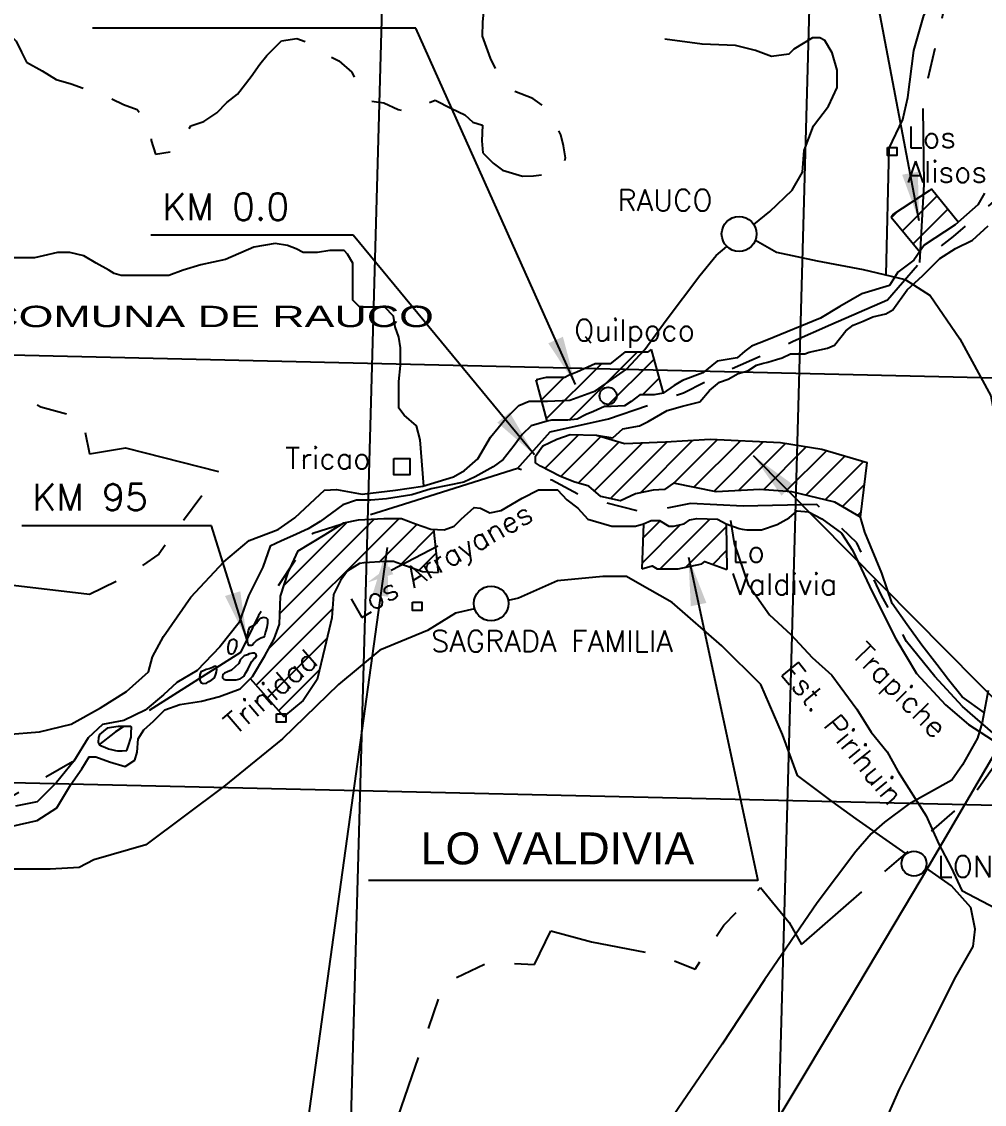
# Model space of a CAD drawing. Extents: x -178 to 82, y -263 to -69.
# Drawn here: x -66.06 to -26.4, y -146.77 to -102.18 of the extents above; entities that cross this region are included whole.
import ezdxf
from ezdxf.enums import TextEntityAlignment as Align

# ---------------------------------------------------------------- set-up
doc = ezdxf.new("R2010")
doc.units = 0
doc.linetypes.add('PHANTOM', pattern=[63.5, 31.75, -6.35, 6.35, -6.35, 6.35, -6.35])
for name, color, linetype in [('2', 7, 'CONTINUOUS'), ('CAMINOS', 10, 'CONTINUOUS'), ('CIUDADES', 3, 'CONTINUOUS'), ('COMUNAS', 32, 'CONTINUOUS'), ('COORDENADAS', 1, 'CONTINUOUS'), ('FFCC', 7, 'CONTINUOUS'), ('RIO', 4, 'CONTINUOUS'), ('RUTA5', 6, 'CONTINUOUS'), ('SECTOR_A', 1, 'CONTINUOUS'), ('SECTOR_B', 40, 'CONTINUOUS'), ('SECTOR_C', 90, 'CONTINUOUS')]:
    doc.layers.add(name, color=color, linetype=linetype)
doc.styles.add('1', font='ARIAL.TTF')
doc.styles.add('2', font='ARIAL.TTF')
doc.styles.add('ROMANS', font='romans.shx')
doc.linetypes.add('TRACKS', pattern='A,3.81,[130,ltypeshp.shx,S=6.35,R=0,X=0,Y=0],3.81', length=7.62)
doc.dimstyles.get("Standard").update_dxf_attribs({"dimscale": 0, "dimtxt": 3, "dimasz": 2, "dimexe": 1.25, "dimexo": 0.625, "dimtad": 1, "dimdec": 4, "dimtxsty": '1', "dimcen": 2.5, "dimclrd": 2, "dimclre": 2, "dimazin": 3, "dimtfac": 1, "dimtdec": 4, "dimtmove": 0, "dimatfit": 3, "dimtolj": 1, "dimtzin": 0})
pattern_1 = [(45, (-103.6523, -113.5369), (-0.493914, 0.493914), [])]

msp = doc.modelspace()

# ---------------------------------------------------------------- hatches: boundary and pattern name
at = {"layer": 'SECTOR_A'}
h = msp.add_hatch(dxfattribs=at)
h.set_pattern_fill('ANSI31', color=256, scale=0.22, style=0)
h.set_pattern_definition(pattern_1)
h.paths.add_polyline_path([(-34.795, -119.514), (-37.701, -119.376), (-39.535, -119.48), (-41.23, -119.549), (-42.38, -119.211), (-43.471, -119.185), (-44.016, -119.367), (-44.587, -119.652), (-44.899, -120.067), (-44.899, -120.352), (-44.691, -120.482), (-43.886, -120.897), (-43.315, -121.131), (-42.692, -121.312), (-42.199, -121.727), (-41.394, -121.909), (-40.771, -121.624), (-40.044, -121.468), (-39.577, -121.442), (-39.213, -121.183), (-37.448, -121.546), (-35.656, -121.442), (-34.332, -121.546), (-32.567, -121.961), (-31.503, -122.584), (-31.224, -120.34), (-33.1, -119.791)])
at = {"layer": 'SECTOR_B'}
h = msp.add_hatch(dxfattribs=at)
h.set_pattern_fill('ANSI31', color=256, scale=0.22, style=0)
h.set_pattern_definition(pattern_1)
h.paths.add_polyline_path([(-40.946, -117.823), (-40.599, -117.546), (-40.01, -117.546), (-39.629, -117.477), (-40.132, -115.685), (-40.278, -115.786), (-41.216, -115.786), (-41.823, -116.271), (-42.441, -116.271), (-43.186, -116.615), (-43.529, -116.745), (-43.69, -116.83), (-44.449, -116.83), (-44.864, -116.933), (-44.406, -118.633), (-44.233, -118.59), (-43.561, -118.59), (-43.172, -118.546), (-42.804, -118.352), (-42.505, -118.239), (-42.055, -118.031), (-41.777, -118.031), (-41.223, -117.996)])
h = msp.add_hatch(dxfattribs=at)
h.set_pattern_fill('ANSI31', color=256, scale=0.22, style=0)
h.set_pattern_definition(pattern_1)
h.paths.add_polyline_path([(-38.253, -122.633), (-38.54, -122.697), (-38.762, -122.856), (-39.208, -122.951), (-39.399, -122.951), (-39.78, -122.728), (-40.13, -122.728), (-40.449, -122.856), (-40.509, -124.711), (-40.09, -124.585), (-39.874, -124.711), (-39.021, -124.711), (-38.037, -124.5), (-37.916, -124.414), (-37.01, -124.734), (-37.044, -122.856), (-37.394, -122.665)])
at = {"layer": 'SECTOR_C'}
h = msp.add_hatch(dxfattribs=at)
h.set_pattern_fill('ANSI31', color=256, scale=0.22, style=0)
h.set_pattern_definition(pattern_1)
h.paths.add_polyline_path([(-30.148, -110.103), (-30.235, -110.234), (-29.066, -111.653), (-28.885, -111.382), (-27.603, -110.551), (-27.466, -110.429), (-28.574, -109.083)])
h = msp.add_hatch(dxfattribs=at)
h.set_pattern_fill('ANSI31', color=256, scale=0.22, style=0)
h.set_pattern_definition(pattern_1)
h.paths.add_polyline_path([(-51.085, -124.393), (-50.737, -124.393), (-50.444, -124.507), (-49.547, -124.821), (-48.902, -124.859), (-49.099, -123.084), (-49.198, -123.078), (-49.834, -122.856), (-50.407, -122.633), (-51.139, -122.633), (-52.188, -122.697), (-52.793, -122.824), (-53.557, -123.301), (-54.67, -123.968), (-55.084, -124.859), (-55.402, -125.844), (-55.434, -126.989), (-55.656, -127.593), (-56.038, -128.292), (-56.547, -129.151), (-56.637, -129.24), (-55.26, -130.796), (-54.466, -130.13), (-53.889, -129.266), (-53.568, -127.952), (-53.28, -126.735), (-53.216, -125.774), (-52.927, -125.198), (-52.638, -124.802), (-52.125, -124.482), (-51.953, -124.446)])

# ---------------------------------------------------------------- linework, layer by layer
at = {"layer": '2'}
msp.add_line((-50.837, -124.769), (-48.909, -123.769), dxfattribs=at)
msp.add_solid([(-50.752, -124.932), (-50.921, -124.606), (-51.813, -125.275)], dxfattribs=at)
at = {"layer": 'CAMINOS'}
for points in [[(-30.445, -112.608), (-30.324, -107.387), (-29.762, -106.214), (-29.558, -105.296), (-29.303, -103.359), (-28.895, -101.931), (-28.181, -100.503), (-27.313, -100.044), (-23.945, -99.993), (-21.7, -99.993), (-20.22, -99.942), (-19.251, -99.687), (-17.771, -99.075), (-16.903, -98.515), (-16.138, -98.464), (-14.964, -98.922), (-13.382, -99.636), (-12.743, -99.932)], [(-35.902, -110.532), (-35.246, -110.002), (-34.323, -109.115), (-33.897, -108.37), (-33.826, -107.483), (-33.437, -106.469), (-32.824, -105.653), (-32.467, -104.888), (-32.467, -104.175), (-32.671, -103.461), (-32.977, -102.951), (-33.181, -102.849), (-33.488, -102.849), (-34.253, -103.308), (-34.457, -103.512), (-35.171, -103.614), (-35.835, -103.359), (-36.651, -103.155), (-38.029, -103.104), (-39.56, -102.9)], [(-68.051, -131.647), (-65.318, -131.423), (-64.018, -131.11), (-62.808, -130.438), (-61.743, -129.763), (-60.836, -128.953), (-60.675, -128.338), (-60.221, -127.497), (-59.087, -125.878), (-57.727, -124.422), (-56.69, -123.548), (-55.492, -123.095), (-54.812, -122.609), (-53.969, -121.832), (-53.581, -121.476), (-53.095, -121.444), (-52.026, -121.638), (-50.665, -121.476), (-49.532, -121.314), (-48.268, -120.926), (-47.815, -120.667), (-47.264, -120.181), (-46.747, -119.296), (-46.108, -118.515), (-45.576, -117.983), (-45.15, -117.806), (-44.404, -117.806), (-43.481, -117.77), (-42.416, -117.38), (-41.139, -116.493), (-40.393, -115.678), (-39.506, -114.472), (-38.121, -112.627), (-37.447, -111.811), (-37.01, -111.433)], [(-49.498, -121.304), (-49.646, -119.402), (-49.792, -118.819), (-50.302, -118.382), (-50.521, -118.091), (-50.521, -117.435), (-50.521, -116.998), (-50.448, -116.343), (-50.448, -115.615), (-50.521, -115.178), (-50.667, -114.741), (-50.74, -114.304), (-51.104, -113.94), (-51.979, -113.94), (-52.124, -113.94), (-52.416, -113.648), (-52.416, -112.92), (-52.416, -112.119), (-52.635, -111.755), (-52.78, -111.609), (-53.363, -111.609), (-53.874, -111.682), (-54.457, -111.682), (-54.748, -111.536), (-55.113, -111.39), (-55.623, -111.318), (-56.497, -111.463), (-57.664, -111.973), (-58.684, -112.192), (-59.413, -112.41), (-59.996, -112.629), (-60.87, -112.629), (-61.599, -112.629), (-61.964, -112.629), (-62.255, -112.556), (-62.474, -112.41), (-62.984, -112.119), (-63.494, -111.827), (-64.077, -111.682), (-64.588, -111.682), (-65.171, -111.827), (-65.535, -111.9), (-66.483, -111.9)], [(-35.835, -111.18), (-34.967, -111.67), (-33.283, -112.027), (-31.395, -112.384), (-29.66, -112.792), (-28.64, -113.455), (-27.415, -115.24), (-26.139, -117.585), (-25.986, -118.401), (-25.782, -119.574), (-25.725, -120.366)], [(-29.629, -136.457), (-31.685, -135.009), (-32.666, -134.296), (-34.093, -133.226), (-34.718, -131.533), (-35.609, -129.483), (-37.215, -127.879), (-39.266, -126.096), (-40.693, -125.294), (-41.139, -125.027), (-42.12, -125.027), (-43.993, -125.205), (-45.599, -125.918), (-46.016, -126.019)], [(-47.404, -126.354), (-48.185, -126.542), (-49.345, -127.255), (-51.307, -128.057), (-53.001, -129.483), (-55.32, -131.711), (-57.728, -133.672), (-60.939, -136.078), (-63.08, -136.702), (-63.691, -137.013), (-64.882, -137.08), (-66.802, -137.08), (-68.258, -136.617), (-68.92, -136.55), (-69.714, -136.947), (-70.972, -136.881), (-72.296, -136.881), (-76.731, -137.741), (-79.113, -139.924), (-81.099, -141.71), (-83.019, -143.958), (-83.592, -144.634)], [(-30.508, -147.514), (-29.901, -146.149), (-28.742, -143.832), (-27.582, -141.515), (-26.869, -140.267), (-26.78, -139.554), (-26.958, -138.663), (-27.761, -137.772), (-28.817, -137.028)]]:
    msp.add_lwpolyline(points, dxfattribs=at)
at = {"layer": 'CIUDADES'}
for points in [[(-30.396, -107.356), (-30.011, -107.356), (-30.011, -107.689), (-30.396, -107.689)], [(-50.734, -120.169), (-50.067, -120.169), (-50.067, -120.835), (-50.734, -120.835)], [(-49.965, -126.09), (-49.581, -126.09), (-49.581, -126.423), (-49.965, -126.423)], [(-55.557, -130.691), (-55.172, -130.691), (-55.172, -131.024), (-55.557, -131.024)]]:
    msp.add_lwpolyline(points, close=True, dxfattribs=at)
for centre, radius in [((-36.506, -110.922), 0.718), ((-41.9, -117.588), 0.355), ((-46.722, -126.138), 0.716), ((-29.301, -136.854), 0.515)]:
    msp.add_circle(centre, radius, dxfattribs=at)
at = {"layer": 'COMUNAS', "color": 36, "linetype": 'PHANTOM', "ltscale": 0.2, "flags": 128}
for points in [[(-29.054, -112.095), (-28.882, -108.865), (-28.93, -105.457), (-28.059, -101.646), (-29.591, -101.715), (-33.447, -101.618), (-36.62, -100.605), (-37.348, -99.821), (-40.699, -98.294), (-41.247, -98.267), (-42.968, -98.116), (-44.513, -97.901), (-44.301, -96.837), (-44.17, -94.356), (-44.17, -94.356), (-44.154, -94.357), (-43.587, -94.218), (-43.389, -93.788), (-43.259, -93.398), (-42.969, -92.871), (-42.668, -92.578), (-42.15, -92.559), (-41.433, -92.89), (-40.752, -93.111), (-39.824, -93.22), (-39.355, -93.089), (-38.893, -92.638), (-38.268, -92.228), (-37.477, -91.791), (-36.97, -91.54), (-36.482, -91.244), (-36.161, -90.324), (-36.106, -89.711), (-36.093, -89.226), (-35.932, -88.243), (-35.527, -87.833), (-34.891, -87.853), (-34.367, -87.482), (-34.057, -87.024), (-33.426, -86.931), (-32.964, -86.899), (-32.487, -87.021), (-31.556, -87.054), (-30.904, -86.767), (-30.334, -86.375), (-29.727, -86.306), (-29.264, -86.493), (-28.658, -86.687), (-28.217, -87.061), (-27.95, -87.833), (-27.724, -88.78), (-27.411, -89.334), (-27.096, -89.813), (-27.007, -90.224), (-27.083, -90.627), (-27.226, -91.281), (-27.106, -91.717), (-26.506, -92.021), (-26.045, -92.23), (-25.406, -92.393), (-24.911, -92.593), (-24.234, -92.47), (-23.812, -92.359), (-23.302, -92.273), (-22.816, -92.208), (-22.013, -92.401), (-21.515, -92.744), (-21.094, -93.326), (-20.11, -93.197), (-19.366, -92.814), (-18.721, -92.669), (-18.175, -92.718), (-17.602, -92.491), (-17.107, -92.03), (-16.905, -91.522), (-16.588, -90.91), (-16.358, -90.063), (-16.115, -89.403), (-15.984, -88.573), (-15.742, -87.704), (-15.026, -87.672), (-14.166, -87.823), (-13.262, -87.756), (-12.666, -87.487), (-12.138, -87.447), (-11.09, -87.166), (-10.313, -87.005), (-9.889, -86.884), (-9.62, -86.136), (-9.295, -85.778), (-8.735, -85.584), (-8.004, -85.663), (-7.576, -85.474), (-6.916, -85.439), (-6.209, -85.991), (-5.671, -86.854), (-5.403, -87.196), (-5.069, -87.532), (-4.655, -88.004), (-4.472, -88.234), (-4.273, -88.484), (-3.756, -89.103), (-3.145, -89.628), (-2.429, -90.082), (-1.943, -90.477), (-1.458, -91.166), (-1.101, -91.939), (-0.664, -92.401), (-0.398, -92.766), (0.227, -92.806), (0.992, -92.667), (1.421, -92.655), (2.161, -92.14), (2.553, -91.784), (3.016, -91.322), (3.32, -90.963), (3.714, -90.574), (3.986, -90.202), (4.293, -89.786), (4.69, -89.299), (4.982, -88.973), (5.296, -88.624), (5.657, -88.013), (5.819, -87.636), (6.061, -86.998), (6.344, -86.627), (6.722, -86.644), (6.745, -86.947), (6.935, -87.362), (7.552, -87.509), (7.718, -87.792), (8.016, -87.985), (8.377, -87.84), (8.534, -88.123), (8.46, -88.518), (9.079, -89.005), (9.477, -89.318), (9.806, -89.305), (9.986, -89.763), (10.256, -90.461), (10.336, -90.812), (10.569, -90.995), (10.801, -91.321), (11.115, -92.01), (11.196, -92.336), (11.374, -92.642), (11.714, -92.748), (12.163, -92.546), (12.491, -92.456), (12.745, -92.65), (13.02, -92.811), (13.296, -92.94), (13.66, -93.123), (14.024, -93.404), (14.259, -93.906), (14.559, -94.243), (14.866, -94.284), (15.208, -94.489), (15.473, -94.661), (15.716, -94.866), (16.126, -95.214), (16.422, -95.364), (16.72, -95.373), (16.94, -95.611), (17.075, -95.906), (17.189, -96.376), (17.596, -97.61), (17.893, -97.76), (18.104, -97.988), (18.341, -98.578), (18.597, -99.001), (18.895, -99.174), (19.149, -99.402), (19.121, -99.862), (19.047, -100.28), (19.204, -100.584), (19.579, -100.746), (19.963, -100.895), (20.239, -101.089), (20.633, -101.367), (20.923, -101.357), (21.241, -101.419), (21.559, -101.437), (22.248, -100.634), (22.943, -100.36), (23.371, -100.149), (23.876, -99.942), (24.23, -99.694), (25.123, -99.406), (25.547, -99.273), (26.376, -99.159), (27.28, -98.884), (27.813, -98.566), (28.317, -98.592), (29.176, -98.555), (29.735, -98.35), (30.447, -97.977), (31.246, -97.366), (31.766, -97.093), (32.184, -97.08), (32.612, -97.068), (33.36, -97.28), (34.485, -97.6), (34.911, -97.641), (35.345, -97.751), (35.968, -97.801), (36.245, -98.168), (36.405, -98.274), (36.786, -98.547), (37.172, -98.752), (37.835, -98.861), (38.207, -99.099), (38.826, -99.237), (39.462, -99.697), (40.083, -100.202), (40.433, -100.46), (40.822, -100.776), (41.267, -101.095), (41.689, -101.214), (42.196, -101.393), (42.535, -100.804), (42.66, -100.293), (42.777, -99.726), (42.916, -99.16), (43.115, -98.783), (43.28, -98.471), (43.979, -98.132), (44.62, -98.052), (45.083, -97.809), (45.616, -97.702), (46.308, -97.912), (46.711, -98.394), (47.116, -98.634), (47.455, -98.87), (48.191, -99.092), (48.847, -99.135), (49.608, -99.061), (50.287, -99.325), (50.922, -99.796), (51.268, -100.099), (51.723, -100.441), (51.9, -101.043), (52.064, -101.48), (52.311, -101.812), (52.579, -102.167), (52.952, -102.601), (53.381, -102.986), (53.738, -103.311), (54.086, -103.852)], [(-115.582, -121.913), (-117.835, -119.195), (-119.184, -117.288), (-120.214, -117.153), (-121.398, -115.817), (-122.193, -116.154), (-123.18, -116.063), (-130.152, -116.639), (-131.504, -116.201), (-131.455, -115.247), (-131.732, -114.745), (-132.096, -114.42), (-132.262, -114.05), (-132.541, -113.503), (-133.246, -112.919), (-133.872, -112.605), (-134.109, -111.884), (-134.279, -110.802), (-134.592, -109.841), (-134.94, -108.725), (-134.967, -108.166), (-135.073, -107.148), (-135.245, -105.977), (-134.38, -105.871), (-133.727, -105.415), (-133.909, -104.453), (-133.981, -103.555), (-133.997, -102.909), (-134.195, -102.527), (-134.595, -101.852), (-133.884, -100.267), (-132.823, -100.072), (-131.579, -100.916), (-130.423, -101.912), (-129.326, -102.078), (-127.825, -102.066), (-126.956, -101.236), (-126.839, -100.752), (-126.093, -100.988), (-124.995, -99.981), (-125.176, -98.941), (-124.812, -97.777), (-124.391, -96.831), (-124.503, -95.223), (-124.054, -93.738), (-123.656, -91.331), (-123.656, -91.331), (-123.43, -91.315), (-122.662, -91.329), (-122.106, -91.421), (-121.655, -91.608), (-120.782, -91.937), (-120.207, -92.064), (-119.777, -92.238), (-119.262, -92.691), (-118.978, -93.345), (-118.906, -93.887), (-118.456, -94.316), (-117.891, -94.63), (-117.264, -94.836), (-116.72, -94.928), (-116.282, -94.948), (-115.828, -94.883), (-115.411, -94.903), (-114.917, -94.894), (-114.276, -94.605), (-113.976, -94.322), (-113.416, -93.886), (-113.066, -93.506), (-112.463, -93.305), (-111.899, -93.173), (-111.796, -93.149), (-111.351, -93.248), (-110.851, -93.778), (-110.593, -94.307), (-110.258, -94.643), (-109.657, -95.311), (-109.123, -95.832), (-108.463, -96.237), (-108.105, -96.761), (-107.852, -97.367), (-107.811, -97.876), (-107.635, -98.282), (-107.449, -98.94), (-107.204, -99.734), (-106.694, -100.495), (-106.043, -101.286), (-105.788, -102.301), (-105.571, -102.762), (-105.375, -103.234), (-105.084, -103.546), (-104.713, -103.805), (-104.082, -104.133), (-103.508, -104.502), (-102.947, -104.715), (-102.397, -105.106), (-101.966, -105.478), (-101.754, -106.061), (-101.474, -106.801), (-101.308, -107.207), (-100.953, -107.762), (-100.733, -108.422), (-100.57, -108.871), (-100.305, -109.467), (-99.9, -109.729), (-99.276, -110.166), (-98.916, -110.447), (-98.567, -110.695), (-98.405, -111.176), (-98.236, -111.736), (-97.989, -112.473), (-97.904, -112.974), (-97.86, -113.404), (-97.883, -113.821), (-97.924, -114.635), (-97.515, -114.775), (-96.684, -114.639), (-96.056, -114.184), (-95.284, -113.693), (-94.837, -113.329), (-94.292, -112.992), (-93.781, -112.664), (-93.246, -112.084), (-92.728, -111.636), (-92.383, -110.672), (-92.207, -110.262), (-92.105, -109.751), (-91.943, -108.954), (-91.832, -108.287), (-91.666, -107.415), (-91.842, -107.393), (-92.007, -107.415), (-92.248, -107.361), (-92.643, -107.174), (-93.147, -106.552), (-93.356, -106.442), (-93.532, -106.365), (-93.671, -106.373), (-93.824, -105.814), (-93.783, -105.023), (-93.406, -104.336), (-92.92, -103.842), (-92.479, -103.6), (-91.904, -103.087), (-91.451, -102.603), (-91.32, -102.003), (-90.828, -101.818), (-90.763, -101.402), (-90.442, -100.923), (-90.285, -100.435), (-90.088, -99.827), (-89.877, -99.342), (-89.768, -98.939), (-89.242, -98.734), (-88.618, -98.786), (-88.172, -99.071), (-87.72, -99.468), (-87.16, -99.472), (-86.582, -99.346), (-86.034, -98.722), (-85.431, -98.52), (-84.838, -98.746), (-84.787, -99.244), (-84.245, -99.381), (-83.685, -99.584), (-83.127, -100.073), (-82.918, -100.48), (-82.702, -100.985), (-82.562, -101.454), (-82.412, -101.946), (-82.322, -102.555), (-82.218, -103.089), (-81.836, -103.36), (-81.266, -103.575), (-80.831, -103.453), (-80.279, -103.193), (-79.722, -102.824), (-79.252, -102.428), (-78.743, -102.145), (-78.246, -101.651), (-77.941, -101.291), (-77.229, -100.895), (-76.516, -101.139), (-75.712, -101.717), (-75.318, -102.176), (-74.803, -102.212), (-74.403, -102.109), (-73.909, -101.881), (-73.014, -102.012), (-72.287, -102.065), (-72.183, -102.073), (-71.624, -101.891), (-71.091, -101.553), (-70.498, -101.14), (-70, -101.055), (-69.487, -101.333), (-68.902, -101.702), (-68.78, -101.779), (-69.64, -103.423), (-71.705, -105.697), (-73.224, -106.313), (-73.997, -108.369), (-74.75, -110.251), (-76.553, -113.903), (-75.905, -114.237), (-74.804, -113.208), (-73.444, -112.441), (-71.712, -113.817), (-70.818, -114.852), (-70.069, -115.436), (-68.978, -116.303), (-65.275, -118.035), (-63.573, -118.513), (-63.267, -119.979), (-61.781, -119.726), (-57.908, -120.721), (-60.414, -124.109), (-61.742, -125.039), (-63.26, -125.765), (-67.655, -125.257), (-69.198, -125.401), (-70.961, -125.46), (-72.835, -126.758), (-73.085, -127.042), (-73.747, -127.795), (-75.347, -127.831), (-78.368, -131.091), (-80.343, -133.562), (-79.597, -135.255), (-78.928, -136.548)], [(-68.78, -101.779), (-68.541, -101.929), (-67.788, -102.24), (-67.234, -102.365), (-66.591, -102.672), (-66.288, -102.984), (-66.069, -103.434), (-65.861, -103.841), (-65.209, -104.203), (-64.634, -104.56), (-64.018, -104.733), (-63.22, -105.025), (-62.809, -105.144), (-62.348, -105.363), (-61.865, -105.585), (-61.305, -105.8), (-60.717, -106.543), (-60.722, -107.071), (-60.543, -107.641), (-59.835, -107.521), (-59.088, -106.467), (-58.552, -106.283), (-58.018, -105.934), (-57.612, -105.514), (-57.165, -105.161), (-56.6, -104.439), (-56.255, -103.927), (-55.962, -103.567), (-55.349, -102.969), (-54.719, -102.868), (-54.061, -103.119), (-53.489, -103.531), (-52.998, -103.798), (-52.462, -104.252), (-52.114, -104.952), (-51.754, -105.431), (-51.143, -105.526), (-50.554, -105.797), (-50.053, -105.898), (-49.454, -105.564), (-49.019, -105.418), (-48.354, -105.748), (-47.809, -106.018), (-47.473, -106.319), (-47.073, -106.438), (-47.106, -107.086), (-47.066, -107.582), (-46.637, -108.012), (-46.257, -108.293), (-45.423, -108.542), (-44.973, -108.531), (-44.386, -108.448), (-43.841, -108.309), (-43.65, -107.791), (-43.744, -107.29), (-43.853, -106.834), (-44.174, -106.235), (-44.498, -105.713), (-45.006, -105.337), (-45.49, -105.148), (-45.933, -104.995), (-46.465, -104.253), (-46.743, -103.679), (-47.082, -102.782), (-47.062, -102.2), (-46.991, -101.465), (-46.778, -100.935), (-46.629, -100.381), (-46.315, -99.834), (-46.114, -99.14), (-46.012, -98.649), (-46.182, -98.124), (-46.412, -97.672), (-46.425, -96.647), (-46.277, -96.136), (-45.973, -95.766), (-45.77, -95.027), (-45.478, -94.469), (-44.989, -94.349), (-44.17, -94.356)], [(-25.418, -132.016), (-27.3, -130.385), (-28.436, -129.147), (-29.606, -127.703), (-30.638, -125.811), (-31.658, -123.641), (-33.31, -122.059), (-36.338, -122.128), (-38.506, -122.025), (-40.399, -122.403), (-42.946, -121.749), (-44.22, -121.062), (-45.631, -120.58), (-45.631, -120.58), (-44.285, -119.067), (-41.889, -118.534), (-38.8, -117.47), (-37.362, -116.725), (-34.273, -115.341), (-32.729, -114.65), (-30.386, -113.638), (-29.054, -112.095), (-27.67, -111.031), (-27.67, -111.031), (-22.93, -106.88), (-19.202, -104.166), (-16.699, -103.953), (-13.557, -105.603), (-11.587, -106.454), (-12.261, -109.124), (-13.689, -112.168), (-16.069, -116.782), (-17.735, -119.54), (-20.972, -122.68), (-18.857, -123.309), (-17.429, -120.897), (-15.142, -120.372), (-12.734, -120.373), (-9.688, -122.154), (-9.565, -122.361), (-8.187, -123.685), (-6.777, -124.913), (-5.468, -125.383), (-4.763, -126.329), (-4.658, -127.086), (-4.554, -127.842), (-3.634, -129.508), (-3.987, -130.563), (-3.561, -131.81), (-3.308, -133.604), (-2.955, -135.245), (-1.293, -138.254), (2.954, -139.39), (3.771, -138.747), (5.265, -139.403), (6.25, -137.882), (8.236, -138.447), (10.875, -139.585), (12.983, -140.663), (14.73, -141.303), (19.096, -142.417), (20.653, -144.079), (25.782, -146.074), (28.052, -148.015), (32.884, -149.991), (36.711, -152.038), (37.979, -153.397), (38.24, -154.37), (38.898, -154.661), (39.647, -155.134), (41.251, -157.511), (42.703, -158.638), (45.212, -159.997), (48.551, -159.87), (55.79, -163.094), (57.022, -163.772), (56.988, -164.968), (56.3, -166.814), (54.996, -168.481), (55.967, -172.34), (56.373, -174.034), (59.268, -172.936), (60.5, -172.214), (61.995, -172.944), (66.629, -174.45), (68.248, -173.054), (68.807, -173.04), (69.746, -174.116), (69.988, -174.933)], [(-45.631, -120.58), (-50.552, -122.128), (-54.063, -123.263), (-56.3, -126.633), (-57.039, -128.165), (-62.19, -131.421), (-63.303, -132.292), (-68.637, -135.318), (-71.998, -134.959), (-75.279, -135.72), (-78.755, -136.43), (-78.928, -136.548)], [(-63.438, -169.465), (-64.254, -168.706), (-65.213, -167.916), (-62.717, -164.552), (-60.413, -162.165), (-56.683, -160.04), (-56.304, -159.433), (-56.842, -157.826), (-55.873, -156.842), (-54.324, -154.528), (-54.318, -153.905), (-53.374, -152.537), (-51.213, -150.119), (-50.554, -147.274), (-48.665, -141.78), (-46.811, -140.909), (-44.937, -141.013), (-44.256, -139.615), (-42.589, -140.072), (-39.716, -140.628), (-38.312, -141.196), (-37.14, -139.389), (-35.618, -137.842), (-34.446, -139.276), (-33.937, -140.183), (-26.798, -133.961), (-25.418, -132.016), (-24.045, -133.899), (-23.271, -136.279), (-22.583, -140.475), (-20.931, -143.501), (-18.885, -145.105), (-16.552, -147.792), (-15.141, -150.406), (-11.355, -155.448), (-9.496, -156.665), (-7.603, -157.972), (-6.915, -160.448), (-1.201, -163.205), (0.166, -167.435), (1.415, -168.794), (2.227, -170.901), (3.489, -172.719), (4.665, -174.769), (7.128, -176.064), (9.435, -177.368), (11.721, -178.314), (12.981, -179.694), (15.311, -181.01), (17.558, -182.842), (20.935, -184.884), (23.272, -185.37), (26.059, -186.189), (27.257, -188.248), (28.894, -188.981), (30.575, -188.273), (32.389, -186.178), (35.014, -184.4), (35.633, -184.921), (38.891, -185.714), (44.554, -185.972), (50.098, -186.232), (53.726, -186.516), (56.277, -186.594), (58.622, -186.77), (60.364, -186.82), (62.211, -187.792), (65.451, -189.1), (67.448, -189.706), (68.27, -191.235), (70.822, -192.823), (71.994, -193.988)]]:
    msp.add_lwpolyline(points, dxfattribs=at)
at = {"layer": 'COORDENADAS', "color": 7}
for p, q in [((-50.501, -75.628), (-53.789, -193.988)), ((-32.894, -75.628), (-36.183, -193.988)), ((71.538, -119.118), (-174.798, -113.408)), ((71.05, -136.712), (-175.287, -131.001))]:
    msp.add_line(p, q, dxfattribs=at)
at = {"layer": 'FFCC', "linetype": 'TRACKS', "ltscale": 0.1, "flags": 128}
msp.add_lwpolyline([(-76.124, -193.988), (-75.894, -193.431), (-75.393, -192.776), (-74.776, -192.121), (-74.044, -191.351), (-72.618, -190.003), (-70.768, -188.154), (-67.466, -184.872), (-66.469, -183.358), (-64.656, -180.467), (-63.139, -178.049), (-58.816, -174.309), (-55.618, -171.59), (-52.854, -169.222), (-51.827, -168.156), (-48.628, -163.776), (-47.325, -161.842), (-47.207, -160.974), (-47.049, -159.396), (-46.374, -157.378), (-45.451, -155.706), (-44.355, -154.668), (-42.279, -152.708), (-38.529, -149.942), (-35.645, -147.924), (-34.895, -147.348), (-31.953, -142.448), (-29.011, -137.491), (-25.196, -130.995), (-25.311, -125.116), (-25.426, -123.444)], dxfattribs=at)
at = {"layer": 'RIO'}
for points in [[(-26.39, -109.235), (-26.667, -109.719), (-27.603, -110.551), (-28.885, -111.382), (-29.301, -112.005), (-29.96, -112.49), (-30.306, -113.044), (-31.45, -113.39), (-32.351, -113.91), (-33.148, -114.395), (-35.366, -115.295), (-35.99, -115.537), (-36.267, -115.745), (-36.579, -116.022), (-37.411, -116.161), (-38, -116.646), (-38.832, -116.957), (-39.178, -117.165), (-39.629, -117.477), (-40.01, -117.546), (-40.599, -117.546), (-40.946, -117.823), (-41.223, -117.996), (-41.777, -118.031), (-42.055, -118.031), (-42.505, -118.239), (-42.804, -118.352), (-43.172, -118.546), (-43.561, -118.59), (-44.233, -118.59), (-44.406, -118.633), (-45.077, -118.828), (-45.445, -119.174), (-45.77, -119.628), (-46.224, -120.212), (-46.636, -120.515), (-47.372, -120.926), (-47.848, -121.143), (-49.191, -121.424), (-49.992, -121.662), (-51.031, -121.835), (-51.681, -121.878), (-52.265, -121.878), (-52.828, -122.073), (-53.759, -122.765), (-54.257, -123.068), (-54.885, -123.349), (-55.361, -123.566), (-55.816, -123.782), (-56.119, -124.648), (-56.721, -125.828), (-57.099, -126.921), (-57.898, -127.929), (-58.823, -128.895), (-59.664, -129.399), (-60.211, -129.903), (-60.967, -130.534), (-61.85, -130.954), (-62.733, -131.122), (-63.322, -131.668), (-63.91, -132.634), (-64.625, -133.516), (-65.424, -134.315), (-66.307, -134.483)], [(-26.393, -130.642), (-27.319, -129.987), (-27.884, -129.287), (-28.359, -128.655), (-28.984, -127.85), (-29.581, -127.02), (-30.204, -126.138), (-30.62, -124.892), (-31.321, -123.206), (-31.503, -122.584), (-32.567, -121.961), (-34.332, -121.546), (-35.656, -121.442), (-37.448, -121.546), (-39.213, -121.183), (-39.577, -121.442), (-40.044, -121.468), (-40.771, -121.624), (-41.394, -121.909), (-42.199, -121.727), (-42.692, -121.312), (-43.315, -121.131), (-43.886, -120.897), (-44.691, -120.482), (-44.899, -120.352), (-44.899, -120.067), (-44.587, -119.652), (-44.016, -119.367), (-43.471, -119.185), (-42.38, -119.211), (-41.705, -119.315), (-41.29, -118.952), (-40.615, -118.822), (-40.252, -118.64), (-39.475, -118.192), (-38.832, -118.016), (-38.129, -117.841), (-37.72, -117.373), (-37.31, -117.022), (-36.959, -116.905), (-36.549, -116.671), (-36.14, -116.554), (-35.789, -116.32), (-35.555, -116.262), (-35.321, -116.203), (-34.969, -116.086), (-34.735, -116.028), (-34.384, -115.853), (-33.799, -115.853), (-33.624, -115.794), (-32.863, -115.619), (-32.57, -115.502), (-32.102, -114.917), (-31.809, -114.683), (-31.4, -114.508), (-30.99, -114.332), (-30.464, -114.215), (-30.171, -114.04), (-29.586, -113.221), (-28.942, -112.636), (-28.24, -111.935), (-27.596, -111.525), (-26.894, -111.175), (-26.25, -110.59)], [(-66.452, -135.317), (-65.427, -135.084), (-64.612, -134.549), (-64.03, -133.594), (-63.587, -132.943), (-63.284, -132.454), (-63.005, -132.454), (-62.446, -132.663), (-61.793, -132.85), (-61.397, -132.593), (-61.304, -132.268), (-61.258, -131.709), (-61.025, -131.337), (-60.629, -130.987), (-60.163, -130.522), (-59.538, -130.295), (-58.647, -130.168), (-57.915, -129.977), (-57.056, -129.659), (-56.547, -129.151), (-56.038, -128.292), (-55.656, -127.593), (-55.434, -126.989), (-55.402, -125.844), (-55.084, -124.859), (-54.67, -123.968), (-53.557, -123.301), (-52.793, -122.824), (-52.188, -122.697), (-51.139, -122.633), (-50.407, -122.633), (-49.834, -122.856), (-49.198, -123.078), (-48.657, -123.11), (-48.243, -122.951), (-47.957, -122.665), (-47.416, -122.188), (-47.162, -122.22), (-46.78, -122.411), (-46.303, -122.315), (-45.444, -121.807), (-44.775, -121.457), (-43.98, -121.457), (-43.598, -121.87), (-43.153, -122.22), (-42.739, -122.665), (-41.753, -122.951), (-40.767, -122.951), (-40.449, -122.856), (-40.13, -122.728), (-39.78, -122.728), (-39.399, -122.951), (-39.208, -122.951), (-38.762, -122.856), (-38.54, -122.697), (-38.253, -122.633), (-37.394, -122.665), (-37.044, -122.856), (-36.503, -123.046), (-36.376, -123.078), (-36.185, -123.11), (-35.676, -123.11), (-35.581, -123.11), (-34.944, -122.887), (-34.441, -122.609), (-34.112, -122.324), (-33.65, -122.368), (-33.101, -122.653), (-32.289, -123.246), (-31.828, -123.948), (-31.015, -125.682), (-30.049, -127.591), (-29.192, -129.017), (-28.006, -130.312), (-27.062, -131.124), (-26.074, -131.76)], [(-36.861, -122.722), (-36.715, -123.675), (-36.128, -125.36), (-35.248, -126.605), (-34.369, -127.411), (-33.489, -128.363), (-32.683, -129.096), (-31.656, -130.487), (-31.07, -131.44), (-30.41, -132.246), (-29.97, -133.051), (-28.797, -134.883), (-28.284, -136.055), (-27.771, -137.007), (-27.331, -137.96), (-25.938, -138.692), (-25.352, -139.571), (-24.839, -141.109), (-23.666, -143.161), (-21.906, -145.212), (-20.88, -146.237)]]:
    msp.add_lwpolyline(points, dxfattribs=at)
for points in [[(-56.096, -126.71), (-55.989, -126.728), (-55.936, -126.781), (-55.93, -126.946), (-55.965, -127.135), (-56.013, -127.306), (-56.054, -127.472), (-56.078, -127.531), (-56.202, -127.566), (-56.403, -127.673), (-56.491, -127.773), (-56.545, -127.856), (-56.586, -127.873), (-56.698, -127.867), (-56.74, -127.779), (-56.757, -127.708), (-56.763, -127.59), (-56.757, -127.448), (-56.722, -127.247), (-56.657, -127.117), (-56.444, -126.999), (-56.379, -126.946), (-56.338, -126.875), (-56.279, -126.793), (-56.22, -126.745)], [(-57.401, -127.631), (-57.496, -127.69), (-57.543, -127.797), (-57.567, -127.932), (-57.567, -128.027), (-57.549, -128.115), (-57.526, -128.18), (-57.484, -128.198), (-57.443, -128.216), (-57.401, -128.216), (-57.342, -128.198), (-57.289, -128.139), (-57.266, -128.08), (-57.236, -128.015), (-57.201, -127.897), (-57.195, -127.785), (-57.189, -127.714), (-57.212, -127.673), (-57.301, -127.608)], [(-56.551, -128.186), (-56.692, -128.216), (-56.763, -128.251), (-56.887, -128.298), (-57.053, -128.458), (-57.118, -128.605), (-57.271, -128.753), (-57.413, -128.889), (-57.579, -128.96), (-57.709, -129.007), (-57.768, -129.066), (-57.786, -129.149), (-57.786, -129.196), (-57.738, -129.255), (-57.65, -129.279), (-57.466, -129.279), (-57.23, -129.279), (-57.053, -129.249), (-56.893, -129.137), (-56.834, -129.007), (-56.746, -128.854), (-56.657, -128.676), (-56.58, -128.529), (-56.48, -128.411), (-56.415, -128.363), (-56.391, -128.298), (-56.409, -128.21), (-56.45, -128.186)], [(-58.105, -128.718), (-58.199, -128.771), (-58.335, -128.83), (-58.453, -128.865), (-58.566, -128.907), (-58.684, -128.96), (-58.725, -129.072), (-58.731, -129.208), (-58.725, -129.302), (-58.684, -129.391), (-58.589, -129.438), (-58.447, -129.42), (-58.347, -129.355), (-58.229, -129.279), (-58.111, -129.196), (-58.063, -129.048), (-58.04, -128.948), (-58.022, -128.859), (-58.028, -128.771), (-58.057, -128.741)], [(-61.728, -132.192), (-61.668, -132.032), (-61.552, -131.649), (-61.544, -131.461), (-61.54, -131.237), (-61.56, -131.209), (-61.716, -131.205), (-62.084, -131.209), (-62.541, -131.281), (-62.689, -131.397), (-62.857, -131.529), (-62.897, -131.657), (-62.909, -131.849), (-62.813, -131.984), (-62.629, -132.064), (-62.477, -132.124), (-62.308, -132.164), (-62.2, -132.196), (-62.116, -132.208), (-62.028, -132.212), (-61.92, -132.208)]]:
    msp.add_lwpolyline(points, close=True, dxfattribs=at)
at = {"layer": 'RUTA5', "color": 6}
msp.add_lwpolyline([(-26.252, -129.729), (-26.49, -131.039), (-26.689, -131.691), (-27.307, -132.78), (-27.747, -133.411), (-29.537, -134.425), (-30.513, -135.149), (-31.06, -135.631), (-31.694, -136.359), (-33.29, -138.47), (-35.462, -141.646), (-37.206, -144.286), (-39.578, -147.763), (-41.682, -150.601), (-42.807, -151.93), (-44.333, -152.929), (-45.206, -153.856), (-46.298, -155.057)], dxfattribs=at)
at = {"layer": 'SECTOR_A'}
for points in [[(-42.38, -119.211), (-41.23, -119.549), (-39.535, -119.48), (-37.701, -119.376), (-34.795, -119.514), (-33.1, -119.791), (-31.224, -120.34)], [(-31.503, -122.584), (-31.224, -120.34)]]:
    msp.add_lwpolyline(points, dxfattribs=at)
at = {"layer": 'SECTOR_B'}
for points in [[(-40.132, -115.685), (-40.278, -115.786), (-41.216, -115.786), (-41.822, -116.27), (-41.832, -116.271), (-42.441, -116.271), (-43.186, -116.615), (-43.529, -116.745), (-43.69, -116.83), (-44.449, -116.83), (-44.864, -116.933)], [(-40.132, -115.685), (-39.629, -117.477)], [(-44.406, -118.633), (-44.864, -116.933)], [(-40.449, -122.856), (-40.509, -124.711)], [(-37.044, -122.856), (-37.01, -124.734)], [(-40.509, -124.711), (-40.09, -124.585), (-39.874, -124.711), (-39.021, -124.711), (-38.037, -124.5), (-37.916, -124.414), (-37.01, -124.734)]]:
    msp.add_lwpolyline(points, dxfattribs=at)
at = {"layer": 'SECTOR_C'}
for p, q in [((-28.586, -109.069), (-27.466, -110.429)), ((-30.235, -110.234), (-29.066, -111.653)), ((-49.099, -123.084), (-48.902, -124.859))]:
    msp.add_line(p, q, dxfattribs=at)
for points in [[(-28.586, -109.069), (-28.672, -109.146), (-30.148, -110.103), (-30.235, -110.234)], [(-52.638, -124.802), (-52.638, -124.802), (-52.125, -124.482), (-51.953, -124.446), (-51.085, -124.393), (-50.737, -124.393), (-50.444, -124.507), (-49.547, -124.821), (-48.902, -124.859)], [(-52.638, -124.802), (-52.927, -125.198), (-53.216, -125.774), (-53.28, -126.735), (-53.568, -127.952), (-53.889, -129.266), (-54.466, -130.13), (-55.26, -130.796), (-56.637, -129.24)]]:
    msp.add_lwpolyline(points, dxfattribs=at)

# ---------------------------------------------------------------- texts
at = {"layer": '2', "style": 'ROMANS'}
for s, p in [('Los', (-29.576, -107.38)), ('Alisos', (-29.576, -108.805)), ('RAUCO', (-41.521, -109.97)), ('Quilpoco', (-43.298, -115.318)), ('Tricao', (-55.196, -120.599)), ('Lo', (-36.803, -124.437)), ('Valdivia', (-36.803, -125.779)), ('SAGRADA FAMILIA', (-49.197, -128.129)), ('LONTUE', (-28.343, -137.413))]:
    msp.add_text(s, height=0.88, dxfattribs=at).set_placement(p)
at = {"layer": '2', "style": '2', "width": 1.5}
msp.add_text('COMUNA DE RAUCO', height=0.88, dxfattribs=at).set_placement((-67.517, -114.758))
at = {"layer": '2', "style": 'ROMANS'}
for s, rotation, p in [('Los Arrayanes', 29.4186, (-48.549, -124.739)), ('Trinidad', 40.7944, (-55.518, -130.087))]:
    msp.add_text(s, height=0.88, rotation=rotation, dxfattribs=at).set_placement(p, align=Align.CENTER)
for s, rotation, p in [('Trapiche', 314.7359, (-31.92, -128.275)), ('Est. Pirihuin', 309.0885, (-34.838, -128.997))]:
    msp.add_text(s, height=0.88, rotation=rotation, dxfattribs=at).set_placement(p)
at = {"layer": '2', "color": 2, "char_height": 1.1, "attachment_point": 6, "style": 'ROMANS'}
for s, insert in [('\\A1;KM 0.0', (-55.035, -109.8)), ('KM 95', (-60.861, -121.763))]:
    msp.add_mtext(s, dxfattribs=dict(at, insert=insert))
at = {"layer": '2', "insert": (-38.352, -136.234), "char_height": 1.32, "attachment_point": 6, "style": '1'}
msp.add_mtext('\\A1;LO VALDIVIA', dxfattribs=at)

# ---------------------------------------------------------------- leaders
at = {"layer": '2', "color": 2, "annotation_type": 0, "has_hookline": 1}
for points, hookline_direction, text_width in [([(-29.094, -110.385), (-33.751, -85.702), (-35.751, -85.702)], 1, 12.415), ([(-43.245, -117.116), (-49.82, -102.442), (-51.82, -102.442)], 1, 10.69), ([(-44.936, -120.019), (-52.41, -110.975), (-54.41, -110.975)], 1, 5.71), ([(-35.932, -120.049), (-24.517, -131.571), (-22.517, -131.571)], 0, 11.635), ([(-56.774, -127.644), (-58.236, -122.938), (-60.236, -122.938)], 1, 5.186), ([(-51.006, -123.837), (-55.566, -156.742), (-57.566, -156.742)], 1, 17.639), ([(-38.595, -124.23), (-35.727, -137.542), (-37.727, -137.542)], 1, 13.414)]:
    msp.add_leader(points, dimstyle='STANDARD', override={"dimscale": 1}, dxfattribs=dict(at, hookline_direction=hookline_direction, text_width=text_width))

doc.saveas('drawing.dxf')
